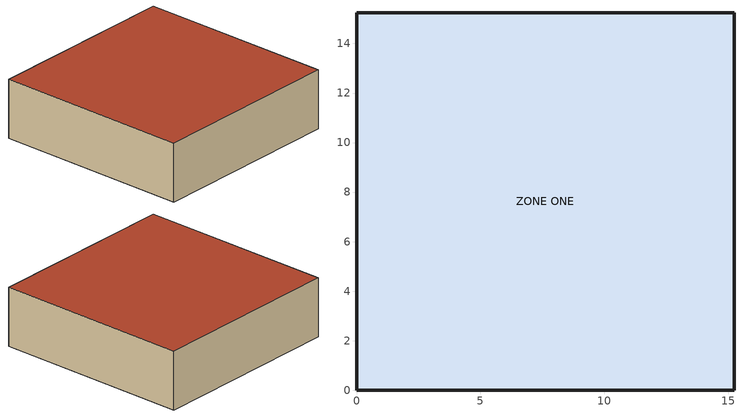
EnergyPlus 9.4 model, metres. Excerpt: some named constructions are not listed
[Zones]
ZONE ONE
 floor adiabatic (FLOOR): 15.24,0 0,0 0,15.24 15.24,15.24 z0
 wall outside (R13WALL): 0,0 15.24,0 15.24,15.24 0,15.24 0,0 z0:4.57
 roof outside (ROOF31): 0,15.24 0,0 15.24,0 15.24,15.24 z4.57
[Construction]
Construction 256: Composite 2-Core Filled Concrete Block Insulated #1, Composite Brick Foam 2x4 Steel Stud R11 #1, Composite 2x4 Steel Stud R11 #1, Composite Foam 2x6 Steel Stud R19 #2, Composite Foam 2x6 Steel Stud R19 #1, Composite Insulated Concrete Form Wall With Steel Ties #1, Composite 2x4 Wood Stud R11 #1
Construction 257: Composite 2-Core Filled Concrete Block Insulated #1, Composite Brick Foam 2x4 Steel Stud R11 #1, Composite 2x4 Steel Stud R11 #1, Composite Foam 2x6 Steel Stud R19 #2, Composite Insulated Concrete Form Wall With Steel Ties #1, Composite 2x4 Wood Stud R11 #1, Composite Foam 2x6 Steel Stud R19 #1
Construction 258: Composite 2-Core Filled Concrete Block Insulated #1, Composite Brick Foam 2x4 Steel Stud R11 #1, Composite 2x4 Steel Stud R11 #1, Composite Foam 2x6 Steel Stud R19 #2, Composite Insulated Concrete Form Wall With Steel Ties #1, Composite Foam 2x6 Steel Stud R19 #1, Composite 2x4 Wood Stud R11 #1
Construction 259: Composite 2-Core Filled Concrete Block Insulated #1, Composite Brick Foam 2x4 Steel Stud R11 #1, Composite 2x4 Steel Stud R11 #1, Composite Insulated Concrete Form Wall With Steel Ties #1, Composite 2x4 Wood Stud R11 #1, Composite Foam 2x6 Steel Stud R19 #1, Composite Foam 2x6 Steel Stud R19 #2
Construction 26: Composite 2-Core Filled Concrete Block Insulated #1, Composite 2x4 Steel Stud R11 #1, Composite Brick Foam 2x4 Steel Stud R11 #1, Composite 2x4 Wood Stud R11 #1, Composite Foam 2x6 Steel Stud R19 #1, Composite Insulated Concrete Form Wall With Steel Ties #1, Composite Foam 2x6 Steel Stud R19 #2
Construction 260: Composite 2-Core Filled Concrete Block Insulated #1, Composite Brick Foam 2x4 Steel Stud R11 #1, Composite 2x4 Steel Stud R11 #1, Composite Insulated Concrete Form Wall With Steel Ties #1, Composite 2x4 Wood Stud R11 #1, Composite Foam 2x6 Steel Stud R19 #2, Composite Foam 2x6 Steel Stud R19 #1
Construction 261: Composite 2-Core Filled Concrete Block Insulated #1, Composite Brick Foam 2x4 Steel Stud R11 #1, Composite 2x4 Steel Stud R11 #1, Composite Insulated Concrete Form Wall With Steel Ties #1, Composite Foam 2x6 Steel Stud R19 #1, Composite 2x4 Wood Stud R11 #1, Composite Foam 2x6 Steel Stud R19 #2
Construction 262: Composite 2-Core Filled Concrete Block Insulated #1, Composite Brick Foam 2x4 Steel Stud R11 #1, Composite 2x4 Steel Stud R11 #1, Composite Insulated Concrete Form Wall With Steel Ties #1, Composite Foam 2x6 Steel Stud R19 #1, Composite Foam 2x6 Steel Stud R19 #2, Composite 2x4 Wood Stud R11 #1
Construction 263: Composite 2-Core Filled Concrete Block Insulated #1, Composite Brick Foam 2x4 Steel Stud R11 #1, Composite 2x4 Steel Stud R11 #1, Composite Insulated Concrete Form Wall With Steel Ties #1, Composite Foam 2x6 Steel Stud R19 #2, Composite 2x4 Wood Stud R11 #1, Composite Foam 2x6 Steel Stud R19 #1
Construction 264: Composite 2-Core Filled Concrete Block Insulated #1, Composite Brick Foam 2x4 Steel Stud R11 #1, Composite 2x4 Steel Stud R11 #1, Composite Insulated Concrete Form Wall With Steel Ties #1, Composite Foam 2x6 Steel Stud R19 #2, Composite Foam 2x6 Steel Stud R19 #1, Composite 2x4 Wood Stud R11 #1
Construction 265: Composite 2-Core Filled Concrete Block Insulated #1, Composite Brick Foam 2x4 Steel Stud R11 #1, Composite 2x4 Wood Stud R11 #1, Composite 2x4 Steel Stud R11 #1, Composite Foam 2x6 Steel Stud R19 #1, Composite Foam 2x6 Steel Stud R19 #2, Composite Insulated Concrete Form Wall With Steel Ties #1
Construction 266: Composite 2-Core Filled Concrete Block Insulated #1, Composite Brick Foam 2x4 Steel Stud R11 #1, Composite 2x4 Wood Stud R11 #1, Composite 2x4 Steel Stud R11 #1, Composite Foam 2x6 Steel Stud R19 #1, Composite Insulated Concrete Form Wall With Steel Ties #1, Composite Foam 2x6 Steel Stud R19 #2
Construction 267: Composite 2-Core Filled Concrete Block Insulated #1, Composite Brick Foam 2x4 Steel Stud R11 #1, Composite 2x4 Wood Stud R11 #1, Composite 2x4 Steel Stud R11 #1, Composite Foam 2x6 Steel Stud R19 #2, Composite Foam 2x6 Steel Stud R19 #1, Composite Insulated Concrete Form Wall With Steel Ties #1
Construction 268: Composite 2-Core Filled Concrete Block Insulated #1, Composite Brick Foam 2x4 Steel Stud R11 #1, Composite 2x4 Wood Stud R11 #1, Composite 2x4 Steel Stud R11 #1, Composite Foam 2x6 Steel Stud R19 #2, Composite Insulated Concrete Form Wall With Steel Ties #1, Composite Foam 2x6 Steel Stud R19 #1
Construction 269: Composite 2-Core Filled Concrete Block Insulated #1, Composite Brick Foam 2x4 Steel Stud R11 #1, Composite 2x4 Wood Stud R11 #1, Composite 2x4 Steel Stud R11 #1, Composite Insulated Concrete Form Wall With Steel Ties #1, Composite Foam 2x6 Steel Stud R19 #1, Composite Foam 2x6 Steel Stud R19 #2
Construction 27: Composite 2-Core Filled Concrete Block Insulated #1, Composite 2x4 Steel Stud R11 #1, Composite Brick Foam 2x4 Steel Stud R11 #1, Composite 2x4 Wood Stud R11 #1, Composite Foam 2x6 Steel Stud R19 #2, Composite Foam 2x6 Steel Stud R19 #1, Composite Insulated Concrete Form Wall With Steel Ties #1
Construction 270: Composite 2-Core Filled Concrete Block Insulated #1, Composite Brick Foam 2x4 Steel Stud R11 #1, Composite 2x4 Wood Stud R11 #1, Composite 2x4 Steel Stud R11 #1, Composite Insulated Concrete Form Wall With Steel Ties #1, Composite Foam 2x6 Steel Stud R19 #2, Composite Foam 2x6 Steel Stud R19 #1
Construction 271: Composite 2-Core Filled Concrete Block Insulated #1, Composite Brick Foam 2x4 Steel Stud R11 #1, Composite 2x4 Wood Stud R11 #1, Composite Foam 2x6 Steel Stud R19 #1, Composite 2x4 Steel Stud R11 #1, Composite Foam 2x6 Steel Stud R19 #2, Composite Insulated Concrete Form Wall With Steel Ties #1
Construction 272: Composite 2-Core Filled Concrete Block Insulated #1, Composite Brick Foam 2x4 Steel Stud R11 #1, Composite 2x4 Wood Stud R11 #1, Composite Foam 2x6 Steel Stud R19 #1, Composite 2x4 Steel Stud R11 #1, Composite Insulated Concrete Form Wall With Steel Ties #1, Composite Foam 2x6 Steel Stud R19 #2
Construction 273: Composite 2-Core Filled Concrete Block Insulated #1, Composite Brick Foam 2x4 Steel Stud R11 #1, Composite 2x4 Wood Stud R11 #1, Composite Foam 2x6 Steel Stud R19 #1, Composite Foam 2x6 Steel Stud R19 #2, Composite 2x4 Steel Stud R11 #1, Composite Insulated Concrete Form Wall With Steel Ties #1
Construction 274: Composite 2-Core Filled Concrete Block Insulated #1, Composite Brick Foam 2x4 Steel Stud R11 #1, Composite 2x4 Wood Stud R11 #1, Composite Foam 2x6 Steel Stud R19 #1, Composite Foam 2x6 Steel Stud R19 #2, Composite Insulated Concrete Form Wall With Steel Ties #1, Composite 2x4 Steel Stud R11 #1
Construction 275: Composite 2-Core Filled Concrete Block Insulated #1, Composite Brick Foam 2x4 Steel Stud R11 #1, Composite 2x4 Wood Stud R11 #1, Composite Foam 2x6 Steel Stud R19 #1, Composite Insulated Concrete Form Wall With Steel Ties #1, Composite 2x4 Steel Stud R11 #1, Composite Foam 2x6 Steel Stud R19 #2
Construction 276: Composite 2-Core Filled Concrete Block Insulated #1, Composite Brick Foam 2x4 Steel Stud R11 #1, Composite 2x4 Wood Stud R11 #1, Composite Foam 2x6 Steel Stud R19 #1, Composite Insulated Concrete Form Wall With Steel Ties #1, Composite Foam 2x6 Steel Stud R19 #2, Composite 2x4 Steel Stud R11 #1
Construction 277: Composite 2-Core Filled Concrete Block Insulated #1, Composite Brick Foam 2x4 Steel Stud R11 #1, Composite 2x4 Wood Stud R11 #1, Composite Foam 2x6 Steel Stud R19 #2, Composite 2x4 Steel Stud R11 #1, Composite Foam 2x6 Steel Stud R19 #1, Composite Insulated Concrete Form Wall With Steel Ties #1
Construction 278: Composite 2-Core Filled Concrete Block Insulated #1, Composite Brick Foam 2x4 Steel Stud R11 #1, Composite 2x4 Wood Stud R11 #1, Composite Foam 2x6 Steel Stud R19 #2, Composite 2x4 Steel Stud R11 #1, Composite Insulated Concrete Form Wall With Steel Ties #1, Composite Foam 2x6 Steel Stud R19 #1
Construction 279: Composite 2-Core Filled Concrete Block Insulated #1, Composite Brick Foam 2x4 Steel Stud R11 #1, Composite 2x4 Wood Stud R11 #1, Composite Foam 2x6 Steel Stud R19 #2, Composite Foam 2x6 Steel Stud R19 #1, Composite 2x4 Steel Stud R11 #1, Composite Insulated Concrete Form Wall With Steel Ties #1
Construction 28: Composite 2-Core Filled Concrete Block Insulated #1, Composite 2x4 Steel Stud R11 #1, Composite Brick Foam 2x4 Steel Stud R11 #1, Composite 2x4 Wood Stud R11 #1, Composite Foam 2x6 Steel Stud R19 #2, Composite Insulated Concrete Form Wall With Steel Ties #1, Composite Foam 2x6 Steel Stud R19 #1
Construction 280: Composite 2-Core Filled Concrete Block Insulated #1, Composite Brick Foam 2x4 Steel Stud R11 #1, Composite 2x4 Wood Stud R11 #1, Composite Foam 2x6 Steel Stud R19 #2, Composite Foam 2x6 Steel Stud R19 #1, Composite Insulated Concrete Form Wall With Steel Ties #1, Composite 2x4 Steel Stud R11 #1
Construction 281: Composite 2-Core Filled Concrete Block Insulated #1, Composite Brick Foam 2x4 Steel Stud R11 #1, Composite 2x4 Wood Stud R11 #1, Composite Foam 2x6 Steel Stud R19 #2, Composite Insulated Concrete Form Wall With Steel Ties #1, Composite 2x4 Steel Stud R11 #1, Composite Foam 2x6 Steel Stud R19 #1
Construction 282: Composite 2-Core Filled Concrete Block Insulated #1, Composite Brick Foam 2x4 Steel Stud R11 #1, Composite 2x4 Wood Stud R11 #1, Composite Foam 2x6 Steel Stud R19 #2, Composite Insulated Concrete Form Wall With Steel Ties #1, Composite Foam 2x6 Steel Stud R19 #1, Composite 2x4 Steel Stud R11 #1
Construction 283: Composite 2-Core Filled Concrete Block Insulated #1, Composite Brick Foam 2x4 Steel Stud R11 #1, Composite 2x4 Wood Stud R11 #1, Composite Insulated Concrete Form Wall With Steel Ties #1, Composite 2x4 Steel Stud R11 #1, Composite Foam 2x6 Steel Stud R19 #1, Composite Foam 2x6 Steel Stud R19 #2
Construction 284: Composite 2-Core Filled Concrete Block Insulated #1, Composite Brick Foam 2x4 Steel Stud R11 #1, Composite 2x4 Wood Stud R11 #1, Composite Insulated Concrete Form Wall With Steel Ties #1, Composite 2x4 Steel Stud R11 #1, Composite Foam 2x6 Steel Stud R19 #2, Composite Foam 2x6 Steel Stud R19 #1
Construction 285: Composite 2-Core Filled Concrete Block Insulated #1, Composite Brick Foam 2x4 Steel Stud R11 #1, Composite 2x4 Wood Stud R11 #1, Composite Insulated Concrete Form Wall With Steel Ties #1, Composite Foam 2x6 Steel Stud R19 #1, Composite 2x4 Steel Stud R11 #1, Composite Foam 2x6 Steel Stud R19 #2
Construction 286: Composite 2-Core Filled Concrete Block Insulated #1, Composite Brick Foam 2x4 Steel Stud R11 #1, Composite 2x4 Wood Stud R11 #1, Composite Insulated Concrete Form Wall With Steel Ties #1, Composite Foam 2x6 Steel Stud R19 #1, Composite Foam 2x6 Steel Stud R19 #2, Composite 2x4 Steel Stud R11 #1
Construction 287: Composite 2-Core Filled Concrete Block Insulated #1, Composite Brick Foam 2x4 Steel Stud R11 #1, Composite 2x4 Wood Stud R11 #1, Composite Insulated Concrete Form Wall With Steel Ties #1, Composite Foam 2x6 Steel Stud R19 #2, Composite 2x4 Steel Stud R11 #1, Composite Foam 2x6 Steel Stud R19 #1
Construction 288: Composite 2-Core Filled Concrete Block Insulated #1, Composite Brick Foam 2x4 Steel Stud R11 #1, Composite 2x4 Wood Stud R11 #1, Composite Insulated Concrete Form Wall With Steel Ties #1, Composite Foam 2x6 Steel Stud R19 #2, Composite Foam 2x6 Steel Stud R19 #1, Composite 2x4 Steel Stud R11 #1
Construction 289: Composite 2-Core Filled Concrete Block Insulated #1, Composite Brick Foam 2x4 Steel Stud R11 #1, Composite Foam 2x6 Steel Stud R19 #1, Composite 2x4 Steel Stud R11 #1, Composite 2x4 Wood Stud R11 #1, Composite Foam 2x6 Steel Stud R19 #2, Composite Insulated Concrete Form Wall With Steel Ties #1
Construction 29: Composite 2-Core Filled Concrete Block Insulated #1, Composite 2x4 Steel Stud R11 #1, Composite Brick Foam 2x4 Steel Stud R11 #1, Composite 2x4 Wood Stud R11 #1, Composite Insulated Concrete Form Wall With Steel Ties #1, Composite Foam 2x6 Steel Stud R19 #1, Composite Foam 2x6 Steel Stud R19 #2
Construction 290: Composite 2-Core Filled Concrete Block Insulated #1, Composite Brick Foam 2x4 Steel Stud R11 #1, Composite Foam 2x6 Steel Stud R19 #1, Composite 2x4 Steel Stud R11 #1, Composite 2x4 Wood Stud R11 #1, Composite Insulated Concrete Form Wall With Steel Ties #1, Composite Foam 2x6 Steel Stud R19 #2
Construction 291: Composite 2-Core Filled Concrete Block Insulated #1, Composite Brick Foam 2x4 Steel Stud R11 #1, Composite Foam 2x6 Steel Stud R19 #1, Composite 2x4 Steel Stud R11 #1, Composite Foam 2x6 Steel Stud R19 #2, Composite 2x4 Wood Stud R11 #1, Composite Insulated Concrete Form Wall With Steel Ties #1
Construction 292: Composite 2-Core Filled Concrete Block Insulated #1, Composite Brick Foam 2x4 Steel Stud R11 #1, Composite Foam 2x6 Steel Stud R19 #1, Composite 2x4 Steel Stud R11 #1, Composite Foam 2x6 Steel Stud R19 #2, Composite Insulated Concrete Form Wall With Steel Ties #1, Composite 2x4 Wood Stud R11 #1
Construction 293: Composite 2-Core Filled Concrete Block Insulated #1, Composite Brick Foam 2x4 Steel Stud R11 #1, Composite Foam 2x6 Steel Stud R19 #1, Composite 2x4 Steel Stud R11 #1, Composite Insulated Concrete Form Wall With Steel Ties #1, Composite 2x4 Wood Stud R11 #1, Composite Foam 2x6 Steel Stud R19 #2
Construction 294: Composite 2-Core Filled Concrete Block Insulated #1, Composite Brick Foam 2x4 Steel Stud R11 #1, Composite Foam 2x6 Steel Stud R19 #1, Composite 2x4 Steel Stud R11 #1, Composite Insulated Concrete Form Wall With Steel Ties #1, Composite Foam 2x6 Steel Stud R19 #2, Composite 2x4 Wood Stud R11 #1
Construction 295: Composite 2-Core Filled Concrete Block Insulated #1, Composite Brick Foam 2x4 Steel Stud R11 #1, Composite Foam 2x6 Steel Stud R19 #1, Composite 2x4 Wood Stud R11 #1, Composite 2x4 Steel Stud R11 #1, Composite Foam 2x6 Steel Stud R19 #2, Composite Insulated Concrete Form Wall With Steel Ties #1
Construction 296: Composite 2-Core Filled Concrete Block Insulated #1, Composite Brick Foam 2x4 Steel Stud R11 #1, Composite Foam 2x6 Steel Stud R19 #1, Composite 2x4 Wood Stud R11 #1, Composite 2x4 Steel Stud R11 #1, Composite Insulated Concrete Form Wall With Steel Ties #1, Composite Foam 2x6 Steel Stud R19 #2
Construction 297: Composite 2-Core Filled Concrete Block Insulated #1, Composite Brick Foam 2x4 Steel Stud R11 #1, Composite Foam 2x6 Steel Stud R19 #1, Composite 2x4 Wood Stud R11 #1, Composite Foam 2x6 Steel Stud R19 #2, Composite 2x4 Steel Stud R11 #1, Composite Insulated Concrete Form Wall With Steel Ties #1
Construction 298: Composite 2-Core Filled Concrete Block Insulated #1, Composite Brick Foam 2x4 Steel Stud R11 #1, Composite Foam 2x6 Steel Stud R19 #1, Composite 2x4 Wood Stud R11 #1, Composite Foam 2x6 Steel Stud R19 #2, Composite Insulated Concrete Form Wall With Steel Ties #1, Composite 2x4 Steel Stud R11 #1
Construction 299: Composite 2-Core Filled Concrete Block Insulated #1, Composite Brick Foam 2x4 Steel Stud R11 #1, Composite Foam 2x6 Steel Stud R19 #1, Composite 2x4 Wood Stud R11 #1, Composite Insulated Concrete Form Wall With Steel Ties #1, Composite 2x4 Steel Stud R11 #1, Composite Foam 2x6 Steel Stud R19 #2
Construction 3: Composite 2-Core Filled Concrete Block Insulated #1, Composite 2x4 Steel Stud R11 #1, Composite 2x4 Wood Stud R11 #1, Composite Brick Foam 2x4 Steel Stud R11 #1, Composite Foam 2x6 Steel Stud R19 #2, Composite Foam 2x6 Steel Stud R19 #1, Composite Insulated Concrete Form Wall With Steel Ties #1
Construction 30: Composite 2-Core Filled Concrete Block Insulated #1, Composite 2x4 Steel Stud R11 #1, Composite Brick Foam 2x4 Steel Stud R11 #1, Composite 2x4 Wood Stud R11 #1, Composite Insulated Concrete Form Wall With Steel Ties #1, Composite Foam 2x6 Steel Stud R19 #2, Composite Foam 2x6 Steel Stud R19 #1
Construction 300: Composite 2-Core Filled Concrete Block Insulated #1, Composite Brick Foam 2x4 Steel Stud R11 #1, Composite Foam 2x6 Steel Stud R19 #1, Composite 2x4 Wood Stud R11 #1, Composite Insulated Concrete Form Wall With Steel Ties #1, Composite Foam 2x6 Steel Stud R19 #2, Composite 2x4 Steel Stud R11 #1
Construction 301: Composite 2-Core Filled Concrete Block Insulated #1, Composite Brick Foam 2x4 Steel Stud R11 #1, Composite Foam 2x6 Steel Stud R19 #1, Composite Foam 2x6 Steel Stud R19 #2, Composite 2x4 Steel Stud R11 #1, Composite 2x4 Wood Stud R11 #1, Composite Insulated Concrete Form Wall With Steel Ties #1
Construction 302: Composite 2-Core Filled Concrete Block Insulated #1, Composite Brick Foam 2x4 Steel Stud R11 #1, Composite Foam 2x6 Steel Stud R19 #1, Composite Foam 2x6 Steel Stud R19 #2, Composite 2x4 Steel Stud R11 #1, Composite Insulated Concrete Form Wall With Steel Ties #1, Composite 2x4 Wood Stud R11 #1
Construction 303: Composite 2-Core Filled Concrete Block Insulated #1, Composite Brick Foam 2x4 Steel Stud R11 #1, Composite Foam 2x6 Steel Stud R19 #1, Composite Foam 2x6 Steel Stud R19 #2, Composite 2x4 Wood Stud R11 #1, Composite 2x4 Steel Stud R11 #1, Composite Insulated Concrete Form Wall With Steel Ties #1
Construction 304: Composite 2-Core Filled Concrete Block Insulated #1, Composite Brick Foam 2x4 Steel Stud R11 #1, Composite Foam 2x6 Steel Stud R19 #1, Composite Foam 2x6 Steel Stud R19 #2, Composite 2x4 Wood Stud R11 #1, Composite Insulated Concrete Form Wall With Steel Ties #1, Composite 2x4 Steel Stud R11 #1
Construction 305: Composite 2-Core Filled Concrete Block Insulated #1, Composite Brick Foam 2x4 Steel Stud R11 #1, Composite Foam 2x6 Steel Stud R19 #1, Composite Foam 2x6 Steel Stud R19 #2, Composite Insulated Concrete Form Wall With Steel Ties #1, Composite 2x4 Steel Stud R11 #1, Composite 2x4 Wood Stud R11 #1
Construction 306: Composite 2-Core Filled Concrete Block Insulated #1, Composite Brick Foam 2x4 Steel Stud R11 #1, Composite Foam 2x6 Steel Stud R19 #1, Composite Foam 2x6 Steel Stud R19 #2, Composite Insulated Concrete Form Wall With Steel Ties #1, Composite 2x4 Wood Stud R11 #1, Composite 2x4 Steel Stud R11 #1
Construction 307: Composite 2-Core Filled Concrete Block Insulated #1, Composite Brick Foam 2x4 Steel Stud R11 #1, Composite Foam 2x6 Steel Stud R19 #1, Composite Insulated Concrete Form Wall With Steel Ties #1, Composite 2x4 Steel Stud R11 #1, Composite 2x4 Wood Stud R11 #1, Composite Foam 2x6 Steel Stud R19 #2
Construction 308: Composite 2-Core Filled Concrete Block Insulated #1, Composite Brick Foam 2x4 Steel Stud R11 #1, Composite Foam 2x6 Steel Stud R19 #1, Composite Insulated Concrete Form Wall With Steel Ties #1, Composite 2x4 Steel Stud R11 #1, Composite Foam 2x6 Steel Stud R19 #2, Composite 2x4 Wood Stud R11 #1
Construction 309: Composite 2-Core Filled Concrete Block Insulated #1, Composite Brick Foam 2x4 Steel Stud R11 #1, Composite Foam 2x6 Steel Stud R19 #1, Composite Insulated Concrete Form Wall With Steel Ties #1, Composite 2x4 Wood Stud R11 #1, Composite 2x4 Steel Stud R11 #1, Composite Foam 2x6 Steel Stud R19 #2
Construction 31: Composite 2-Core Filled Concrete Block Insulated #1, Composite 2x4 Steel Stud R11 #1, Composite Brick Foam 2x4 Steel Stud R11 #1, Composite Foam 2x6 Steel Stud R19 #1, Composite 2x4 Wood Stud R11 #1, Composite Foam 2x6 Steel Stud R19 #2, Composite Insulated Concrete Form Wall With Steel Ties #1
Construction 310: Composite 2-Core Filled Concrete Block Insulated #1, Composite Brick Foam 2x4 Steel Stud R11 #1, Composite Foam 2x6 Steel Stud R19 #1, Composite Insulated Concrete Form Wall With Steel Ties #1, Composite 2x4 Wood Stud R11 #1, Composite Foam 2x6 Steel Stud R19 #2, Composite 2x4 Steel Stud R11 #1
Construction 311: Composite 2-Core Filled Concrete Block Insulated #1, Composite Brick Foam 2x4 Steel Stud R11 #1, Composite Foam 2x6 Steel Stud R19 #1, Composite Insulated Concrete Form Wall With Steel Ties #1, Composite Foam 2x6 Steel Stud R19 #2, Composite 2x4 Steel Stud R11 #1, Composite 2x4 Wood Stud R11 #1
Construction 312: Composite 2-Core Filled Concrete Block Insulated #1, Composite Brick Foam 2x4 Steel Stud R11 #1, Composite Foam 2x6 Steel Stud R19 #1, Composite Insulated Concrete Form Wall With Steel Ties #1, Composite Foam 2x6 Steel Stud R19 #2, Composite 2x4 Wood Stud R11 #1, Composite 2x4 Steel Stud R11 #1
Construction 313: Composite 2-Core Filled Concrete Block Insulated #1, Composite Brick Foam 2x4 Steel Stud R11 #1, Composite Foam 2x6 Steel Stud R19 #2, Composite 2x4 Steel Stud R11 #1, Composite 2x4 Wood Stud R11 #1, Composite Foam 2x6 Steel Stud R19 #1, Composite Insulated Concrete Form Wall With Steel Ties #1
Construction 314: Composite 2-Core Filled Concrete Block Insulated #1, Composite Brick Foam 2x4 Steel Stud R11 #1, Composite Foam 2x6 Steel Stud R19 #2, Composite 2x4 Steel Stud R11 #1, Composite 2x4 Wood Stud R11 #1, Composite Insulated Concrete Form Wall With Steel Ties #1, Composite Foam 2x6 Steel Stud R19 #1
Construction 315: Composite 2-Core Filled Concrete Block Insulated #1, Composite Brick Foam 2x4 Steel Stud R11 #1, Composite Foam 2x6 Steel Stud R19 #2, Composite 2x4 Steel Stud R11 #1, Composite Foam 2x6 Steel Stud R19 #1, Composite 2x4 Wood Stud R11 #1, Composite Insulated Concrete Form Wall With Steel Ties #1
Construction 316: Composite 2-Core Filled Concrete Block Insulated #1, Composite Brick Foam 2x4 Steel Stud R11 #1, Composite Foam 2x6 Steel Stud R19 #2, Composite 2x4 Steel Stud R11 #1, Composite Foam 2x6 Steel Stud R19 #1, Composite Insulated Concrete Form Wall With Steel Ties #1, Composite 2x4 Wood Stud R11 #1
Construction 317: Composite 2-Core Filled Concrete Block Insulated #1, Composite Brick Foam 2x4 Steel Stud R11 #1, Composite Foam 2x6 Steel Stud R19 #2, Composite 2x4 Steel Stud R11 #1, Composite Insulated Concrete Form Wall With Steel Ties #1, Composite 2x4 Wood Stud R11 #1, Composite Foam 2x6 Steel Stud R19 #1
Construction 318: Composite 2-Core Filled Concrete Block Insulated #1, Composite Brick Foam 2x4 Steel Stud R11 #1, Composite Foam 2x6 Steel Stud R19 #2, Composite 2x4 Steel Stud R11 #1, Composite Insulated Concrete Form Wall With Steel Ties #1, Composite Foam 2x6 Steel Stud R19 #1, Composite 2x4 Wood Stud R11 #1
Construction 319: Composite 2-Core Filled Concrete Block Insulated #1, Composite Brick Foam 2x4 Steel Stud R11 #1, Composite Foam 2x6 Steel Stud R19 #2, Composite 2x4 Wood Stud R11 #1, Composite 2x4 Steel Stud R11 #1, Composite Foam 2x6 Steel Stud R19 #1, Composite Insulated Concrete Form Wall With Steel Ties #1
Construction 32: Composite 2-Core Filled Concrete Block Insulated #1, Composite 2x4 Steel Stud R11 #1, Composite Brick Foam 2x4 Steel Stud R11 #1, Composite Foam 2x6 Steel Stud R19 #1, Composite 2x4 Wood Stud R11 #1, Composite Insulated Concrete Form Wall With Steel Ties #1, Composite Foam 2x6 Steel Stud R19 #2
Construction 320: Composite 2-Core Filled Concrete Block Insulated #1, Composite Brick Foam 2x4 Steel Stud R11 #1, Composite Foam 2x6 Steel Stud R19 #2, Composite 2x4 Wood Stud R11 #1, Composite 2x4 Steel Stud R11 #1, Composite Insulated Concrete Form Wall With Steel Ties #1, Composite Foam 2x6 Steel Stud R19 #1
Construction 321: Composite 2-Core Filled Concrete Block Insulated #1, Composite Brick Foam 2x4 Steel Stud R11 #1, Composite Foam 2x6 Steel Stud R19 #2, Composite 2x4 Wood Stud R11 #1, Composite Foam 2x6 Steel Stud R19 #1, Composite 2x4 Steel Stud R11 #1, Composite Insulated Concrete Form Wall With Steel Ties #1
Construction 322: Composite 2-Core Filled Concrete Block Insulated #1, Composite Brick Foam 2x4 Steel Stud R11 #1, Composite Foam 2x6 Steel Stud R19 #2, Composite 2x4 Wood Stud R11 #1, Composite Foam 2x6 Steel Stud R19 #1, Composite Insulated Concrete Form Wall With Steel Ties #1, Composite 2x4 Steel Stud R11 #1
Construction 323: Composite 2-Core Filled Concrete Block Insulated #1, Composite Brick Foam 2x4 Steel Stud R11 #1, Composite Foam 2x6 Steel Stud R19 #2, Composite 2x4 Wood Stud R11 #1, Composite Insulated Concrete Form Wall With Steel Ties #1, Composite 2x4 Steel Stud R11 #1, Composite Foam 2x6 Steel Stud R19 #1
Construction 324: Composite 2-Core Filled Concrete Block Insulated #1, Composite Brick Foam 2x4 Steel Stud R11 #1, Composite Foam 2x6 Steel Stud R19 #2, Composite 2x4 Wood Stud R11 #1, Composite Insulated Concrete Form Wall With Steel Ties #1, Composite Foam 2x6 Steel Stud R19 #1, Composite 2x4 Steel Stud R11 #1
Construction 325: Composite 2-Core Filled Concrete Block Insulated #1, Composite Brick Foam 2x4 Steel Stud R11 #1, Composite Foam 2x6 Steel Stud R19 #2, Composite Foam 2x6 Steel Stud R19 #1, Composite 2x4 Steel Stud R11 #1, Composite 2x4 Wood Stud R11 #1, Composite Insulated Concrete Form Wall With Steel Ties #1
Construction 326: Composite 2-Core Filled Concrete Block Insulated #1, Composite Brick Foam 2x4 Steel Stud R11 #1, Composite Foam 2x6 Steel Stud R19 #2, Composite Foam 2x6 Steel Stud R19 #1, Composite 2x4 Steel Stud R11 #1, Composite Insulated Concrete Form Wall With Steel Ties #1, Composite 2x4 Wood Stud R11 #1
Construction 327: Composite 2-Core Filled Concrete Block Insulated #1, Composite Brick Foam 2x4 Steel Stud R11 #1, Composite Foam 2x6 Steel Stud R19 #2, Composite Foam 2x6 Steel Stud R19 #1, Composite 2x4 Wood Stud R11 #1, Composite 2x4 Steel Stud R11 #1, Composite Insulated Concrete Form Wall With Steel Ties #1
Construction 328: Composite 2-Core Filled Concrete Block Insulated #1, Composite Brick Foam 2x4 Steel Stud R11 #1, Composite Foam 2x6 Steel Stud R19 #2, Composite Foam 2x6 Steel Stud R19 #1, Composite 2x4 Wood Stud R11 #1, Composite Insulated Concrete Form Wall With Steel Ties #1, Composite 2x4 Steel Stud R11 #1
Construction 329: Composite 2-Core Filled Concrete Block Insulated #1, Composite Brick Foam 2x4 Steel Stud R11 #1, Composite Foam 2x6 Steel Stud R19 #2, Composite Foam 2x6 Steel Stud R19 #1, Composite Insulated Concrete Form Wall With Steel Ties #1, Composite 2x4 Steel Stud R11 #1, Composite 2x4 Wood Stud R11 #1
Construction 33: Composite 2-Core Filled Concrete Block Insulated #1, Composite 2x4 Steel Stud R11 #1, Composite Brick Foam 2x4 Steel Stud R11 #1, Composite Foam 2x6 Steel Stud R19 #1, Composite Foam 2x6 Steel Stud R19 #2, Composite 2x4 Wood Stud R11 #1, Composite Insulated Concrete Form Wall With Steel Ties #1
Construction 330: Composite 2-Core Filled Concrete Block Insulated #1, Composite Brick Foam 2x4 Steel Stud R11 #1, Composite Foam 2x6 Steel Stud R19 #2, Composite Foam 2x6 Steel Stud R19 #1, Composite Insulated Concrete Form Wall With Steel Ties #1, Composite 2x4 Wood Stud R11 #1, Composite 2x4 Steel Stud R11 #1
Construction 331: Composite 2-Core Filled Concrete Block Insulated #1, Composite Brick Foam 2x4 Steel Stud R11 #1, Composite Foam 2x6 Steel Stud R19 #2, Composite Insulated Concrete Form Wall With Steel Ties #1, Composite 2x4 Steel Stud R11 #1, Composite 2x4 Wood Stud R11 #1, Composite Foam 2x6 Steel Stud R19 #1
Construction 332: Composite 2-Core Filled Concrete Block Insulated #1, Composite Brick Foam 2x4 Steel Stud R11 #1, Composite Foam 2x6 Steel Stud R19 #2, Composite Insulated Concrete Form Wall With Steel Ties #1, Composite 2x4 Steel Stud R11 #1, Composite Foam 2x6 Steel Stud R19 #1, Composite 2x4 Wood Stud R11 #1
Construction 333: Composite 2-Core Filled Concrete Block Insulated #1, Composite Brick Foam 2x4 Steel Stud R11 #1, Composite Foam 2x6 Steel Stud R19 #2, Composite Insulated Concrete Form Wall With Steel Ties #1, Composite 2x4 Wood Stud R11 #1, Composite 2x4 Steel Stud R11 #1, Composite Foam 2x6 Steel Stud R19 #1
Construction 334: Composite 2-Core Filled Concrete Block Insulated #1, Composite Brick Foam 2x4 Steel Stud R11 #1, Composite Foam 2x6 Steel Stud R19 #2, Composite Insulated Concrete Form Wall With Steel Ties #1, Composite 2x4 Wood Stud R11 #1, Composite Foam 2x6 Steel Stud R19 #1, Composite 2x4 Steel Stud R11 #1
Construction 335: Composite 2-Core Filled Concrete Block Insulated #1, Composite Brick Foam 2x4 Steel Stud R11 #1, Composite Foam 2x6 Steel Stud R19 #2, Composite Insulated Concrete Form Wall With Steel Ties #1, Composite Foam 2x6 Steel Stud R19 #1, Composite 2x4 Steel Stud R11 #1, Composite 2x4 Wood Stud R11 #1
Construction 336: Composite 2-Core Filled Concrete Block Insulated #1, Composite Brick Foam 2x4 Steel Stud R11 #1, Composite Foam 2x6 Steel Stud R19 #2, Composite Insulated Concrete Form Wall With Steel Ties #1, Composite Foam 2x6 Steel Stud R19 #1, Composite 2x4 Wood Stud R11 #1, Composite 2x4 Steel Stud R11 #1
Construction 337: Composite 2-Core Filled Concrete Block Insulated #1, Composite Brick Foam 2x4 Steel Stud R11 #1, Composite Insulated Concrete Form Wall With Steel Ties #1, Composite 2x4 Steel Stud R11 #1, Composite 2x4 Wood Stud R11 #1, Composite Foam 2x6 Steel Stud R19 #1, Composite Foam 2x6 Steel Stud R19 #2
Construction 338: Composite 2-Core Filled Concrete Block Insulated #1, Composite Brick Foam 2x4 Steel Stud R11 #1, Composite Insulated Concrete Form Wall With Steel Ties #1, Composite 2x4 Steel Stud R11 #1, Composite 2x4 Wood Stud R11 #1, Composite Foam 2x6 Steel Stud R19 #2, Composite Foam 2x6 Steel Stud R19 #1
Construction 339: Composite 2-Core Filled Concrete Block Insulated #1, Composite Brick Foam 2x4 Steel Stud R11 #1, Composite Insulated Concrete Form Wall With Steel Ties #1, Composite 2x4 Steel Stud R11 #1, Composite Foam 2x6 Steel Stud R19 #1, Composite 2x4 Wood Stud R11 #1, Composite Foam 2x6 Steel Stud R19 #2
Construction 34: Composite 2-Core Filled Concrete Block Insulated #1, Composite 2x4 Steel Stud R11 #1, Composite Brick Foam 2x4 Steel Stud R11 #1, Composite Foam 2x6 Steel Stud R19 #1, Composite Foam 2x6 Steel Stud R19 #2, Composite Insulated Concrete Form Wall With Steel Ties #1, Composite 2x4 Wood Stud R11 #1
Construction 340: Composite 2-Core Filled Concrete Block Insulated #1, Composite Brick Foam 2x4 Steel Stud R11 #1, Composite Insulated Concrete Form Wall With Steel Ties #1, Composite 2x4 Steel Stud R11 #1, Composite Foam 2x6 Steel Stud R19 #1, Composite Foam 2x6 Steel Stud R19 #2, Composite 2x4 Wood Stud R11 #1
Construction 341: Composite 2-Core Filled Concrete Block Insulated #1, Composite Brick Foam 2x4 Steel Stud R11 #1, Composite Insulated Concrete Form Wall With Steel Ties #1, Composite 2x4 Steel Stud R11 #1, Composite Foam 2x6 Steel Stud R19 #2, Composite 2x4 Wood Stud R11 #1, Composite Foam 2x6 Steel Stud R19 #1
Construction 342: Composite 2-Core Filled Concrete Block Insulated #1, Composite Brick Foam 2x4 Steel Stud R11 #1, Composite Insulated Concrete Form Wall With Steel Ties #1, Composite 2x4 Steel Stud R11 #1, Composite Foam 2x6 Steel Stud R19 #2, Composite Foam 2x6 Steel Stud R19 #1, Composite 2x4 Wood Stud R11 #1
Construction 343: Composite 2-Core Filled Concrete Block Insulated #1, Composite Brick Foam 2x4 Steel Stud R11 #1, Composite Insulated Concrete Form Wall With Steel Ties #1, Composite 2x4 Wood Stud R11 #1, Composite 2x4 Steel Stud R11 #1, Composite Foam 2x6 Steel Stud R19 #1, Composite Foam 2x6 Steel Stud R19 #2
Construction 344: Composite 2-Core Filled Concrete Block Insulated #1, Composite Brick Foam 2x4 Steel Stud R11 #1, Composite Insulated Concrete Form Wall With Steel Ties #1, Composite 2x4 Wood Stud R11 #1, Composite 2x4 Steel Stud R11 #1, Composite Foam 2x6 Steel Stud R19 #2, Composite Foam 2x6 Steel Stud R19 #1
Construction 345: Composite 2-Core Filled Concrete Block Insulated #1, Composite Brick Foam 2x4 Steel Stud R11 #1, Composite Insulated Concrete Form Wall With Steel Ties #1, Composite 2x4 Wood Stud R11 #1, Composite Foam 2x6 Steel Stud R19 #1, Composite 2x4 Steel Stud R11 #1, Composite Foam 2x6 Steel Stud R19 #2
Construction 346: Composite 2-Core Filled Concrete Block Insulated #1, Composite Brick Foam 2x4 Steel Stud R11 #1, Composite Insulated Concrete Form Wall With Steel Ties #1, Composite 2x4 Wood Stud R11 #1, Composite Foam 2x6 Steel Stud R19 #1, Composite Foam 2x6 Steel Stud R19 #2, Composite 2x4 Steel Stud R11 #1
Construction 347: Composite 2-Core Filled Concrete Block Insulated #1, Composite Brick Foam 2x4 Steel Stud R11 #1, Composite Insulated Concrete Form Wall With Steel Ties #1, Composite 2x4 Wood Stud R11 #1, Composite Foam 2x6 Steel Stud R19 #2, Composite 2x4 Steel Stud R11 #1, Composite Foam 2x6 Steel Stud R19 #1
Construction 348: Composite 2-Core Filled Concrete Block Insulated #1, Composite Brick Foam 2x4 Steel Stud R11 #1, Composite Insulated Concrete Form Wall With Steel Ties #1, Composite 2x4 Wood Stud R11 #1, Composite Foam 2x6 Steel Stud R19 #2, Composite Foam 2x6 Steel Stud R19 #1, Composite 2x4 Steel Stud R11 #1
Construction 349: Composite 2-Core Filled Concrete Block Insulated #1, Composite Brick Foam 2x4 Steel Stud R11 #1, Composite Insulated Concrete Form Wall With Steel Ties #1, Composite Foam 2x6 Steel Stud R19 #1, Composite 2x4 Steel Stud R11 #1, Composite 2x4 Wood Stud R11 #1, Composite Foam 2x6 Steel Stud R19 #2
Construction 35: Composite 2-Core Filled Concrete Block Insulated #1, Composite 2x4 Steel Stud R11 #1, Composite Brick Foam 2x4 Steel Stud R11 #1, Composite Foam 2x6 Steel Stud R19 #1, Composite Insulated Concrete Form Wall With Steel Ties #1, Composite 2x4 Wood Stud R11 #1, Composite Foam 2x6 Steel Stud R19 #2
Construction 350: Composite 2-Core Filled Concrete Block Insulated #1, Composite Brick Foam 2x4 Steel Stud R11 #1, Composite Insulated Concrete Form Wall With Steel Ties #1, Composite Foam 2x6 Steel Stud R19 #1, Composite 2x4 Steel Stud R11 #1, Composite Foam 2x6 Steel Stud R19 #2, Composite 2x4 Wood Stud R11 #1
Construction 351: Composite 2-Core Filled Concrete Block Insulated #1, Composite Brick Foam 2x4 Steel Stud R11 #1, Composite Insulated Concrete Form Wall With Steel Ties #1, Composite Foam 2x6 Steel Stud R19 #1, Composite 2x4 Wood Stud R11 #1, Composite 2x4 Steel Stud R11 #1, Composite Foam 2x6 Steel Stud R19 #2
Construction 352: Composite 2-Core Filled Concrete Block Insulated #1, Composite Brick Foam 2x4 Steel Stud R11 #1, Composite Insulated Concrete Form Wall With Steel Ties #1, Composite Foam 2x6 Steel Stud R19 #1, Composite 2x4 Wood Stud R11 #1, Composite Foam 2x6 Steel Stud R19 #2, Composite 2x4 Steel Stud R11 #1
Construction 353: Composite 2-Core Filled Concrete Block Insulated #1, Composite Brick Foam 2x4 Steel Stud R11 #1, Composite Insulated Concrete Form Wall With Steel Ties #1, Composite Foam 2x6 Steel Stud R19 #1, Composite Foam 2x6 Steel Stud R19 #2, Composite 2x4 Steel Stud R11 #1, Composite 2x4 Wood Stud R11 #1
Construction 354: Composite 2-Core Filled Concrete Block Insulated #1, Composite Brick Foam 2x4 Steel Stud R11 #1, Composite Insulated Concrete Form Wall With Steel Ties #1, Composite Foam 2x6 Steel Stud R19 #1, Composite Foam 2x6 Steel Stud R19 #2, Composite 2x4 Wood Stud R11 #1, Composite 2x4 Steel Stud R11 #1
Construction 355: Composite 2-Core Filled Concrete Block Insulated #1, Composite Brick Foam 2x4 Steel Stud R11 #1, Composite Insulated Concrete Form Wall With Steel Ties #1, Composite Foam 2x6 Steel Stud R19 #2, Composite 2x4 Steel Stud R11 #1, Composite 2x4 Wood Stud R11 #1, Composite Foam 2x6 Steel Stud R19 #1
Construction 356: Composite 2-Core Filled Concrete Block Insulated #1, Composite Brick Foam 2x4 Steel Stud R11 #1, Composite Insulated Concrete Form Wall With Steel Ties #1, Composite Foam 2x6 Steel Stud R19 #2, Composite 2x4 Steel Stud R11 #1, Composite Foam 2x6 Steel Stud R19 #1, Composite 2x4 Wood Stud R11 #1
Construction 357: Composite 2-Core Filled Concrete Block Insulated #1, Composite Brick Foam 2x4 Steel Stud R11 #1, Composite Insulated Concrete Form Wall With Steel Ties #1, Composite Foam 2x6 Steel Stud R19 #2, Composite 2x4 Wood Stud R11 #1, Composite 2x4 Steel Stud R11 #1, Composite Foam 2x6 Steel Stud R19 #1
Construction 358: Composite 2-Core Filled Concrete Block Insulated #1, Composite Brick Foam 2x4 Steel Stud R11 #1, Composite Insulated Concrete Form Wall With Steel Ties #1, Composite Foam 2x6 Steel Stud R19 #2, Composite 2x4 Wood Stud R11 #1, Composite Foam 2x6 Steel Stud R19 #1, Composite 2x4 Steel Stud R11 #1
Construction 359: Composite 2-Core Filled Concrete Block Insulated #1, Composite Brick Foam 2x4 Steel Stud R11 #1, Composite Insulated Concrete Form Wall With Steel Ties #1, Composite Foam 2x6 Steel Stud R19 #2, Composite Foam 2x6 Steel Stud R19 #1, Composite 2x4 Steel Stud R11 #1, Composite 2x4 Wood Stud R11 #1
Construction 36: Composite 2-Core Filled Concrete Block Insulated #1, Composite 2x4 Steel Stud R11 #1, Composite Brick Foam 2x4 Steel Stud R11 #1, Composite Foam 2x6 Steel Stud R19 #1, Composite Insulated Concrete Form Wall With Steel Ties #1, Composite Foam 2x6 Steel Stud R19 #2, Composite 2x4 Wood Stud R11 #1
Construction 360: Composite 2-Core Filled Concrete Block Insulated #1, Composite Brick Foam 2x4 Steel Stud R11 #1, Composite Insulated Concrete Form Wall With Steel Ties #1, Composite Foam 2x6 Steel Stud R19 #2, Composite Foam 2x6 Steel Stud R19 #1, Composite 2x4 Wood Stud R11 #1, Composite 2x4 Steel Stud R11 #1
Construction 361: Composite 2-Core Filled Concrete Block Insulated #1, Composite Foam 2x6 Steel Stud R19 #1, Composite 2x4 Steel Stud R11 #1, Composite 2x4 Wood Stud R11 #1, Composite Brick Foam 2x4 Steel Stud R11 #1, Composite Foam 2x6 Steel Stud R19 #2, Composite Insulated Concrete Form Wall With Steel Ties #1
Construction 362: Composite 2-Core Filled Concrete Block Insulated #1, Composite Foam 2x6 Steel Stud R19 #1, Composite 2x4 Steel Stud R11 #1, Composite 2x4 Wood Stud R11 #1, Composite Brick Foam 2x4 Steel Stud R11 #1, Composite Insulated Concrete Form Wall With Steel Ties #1, Composite Foam 2x6 Steel Stud R19 #2
Construction 363: Composite 2-Core Filled Concrete Block Insulated #1, Composite Foam 2x6 Steel Stud R19 #1, Composite 2x4 Steel Stud R11 #1, Composite 2x4 Wood Stud R11 #1, Composite Foam 2x6 Steel Stud R19 #2, Composite Brick Foam 2x4 Steel Stud R11 #1, Composite Insulated Concrete Form Wall With Steel Ties #1
Construction 364: Composite 2-Core Filled Concrete Block Insulated #1, Composite Foam 2x6 Steel Stud R19 #1, Composite 2x4 Steel Stud R11 #1, Composite 2x4 Wood Stud R11 #1, Composite Foam 2x6 Steel Stud R19 #2, Composite Insulated Concrete Form Wall With Steel Ties #1, Composite Brick Foam 2x4 Steel Stud R11 #1
Construction 365: Composite 2-Core Filled Concrete Block Insulated #1, Composite Foam 2x6 Steel Stud R19 #1, Composite 2x4 Steel Stud R11 #1, Composite 2x4 Wood Stud R11 #1, Composite Insulated Concrete Form Wall With Steel Ties #1, Composite Brick Foam 2x4 Steel Stud R11 #1, Composite Foam 2x6 Steel Stud R19 #2
Construction 366: Composite 2-Core Filled Concrete Block Insulated #1, Composite Foam 2x6 Steel Stud R19 #1, Composite 2x4 Steel Stud R11 #1, Composite 2x4 Wood Stud R11 #1, Composite Insulated Concrete Form Wall With Steel Ties #1, Composite Foam 2x6 Steel Stud R19 #2, Composite Brick Foam 2x4 Steel Stud R11 #1
Construction 367: Composite 2-Core Filled Concrete Block Insulated #1, Composite Foam 2x6 Steel Stud R19 #1, Composite 2x4 Steel Stud R11 #1, Composite Brick Foam 2x4 Steel Stud R11 #1, Composite 2x4 Wood Stud R11 #1, Composite Foam 2x6 Steel Stud R19 #2, Composite Insulated Concrete Form Wall With Steel Ties #1
Construction 368: Composite 2-Core Filled Concrete Block Insulated #1, Composite Foam 2x6 Steel Stud R19 #1, Composite 2x4 Steel Stud R11 #1, Composite Brick Foam 2x4 Steel Stud R11 #1, Composite 2x4 Wood Stud R11 #1, Composite Insulated Concrete Form Wall With Steel Ties #1, Composite Foam 2x6 Steel Stud R19 #2
Construction 369: Composite 2-Core Filled Concrete Block Insulated #1, Composite Foam 2x6 Steel Stud R19 #1, Composite 2x4 Steel Stud R11 #1, Composite Brick Foam 2x4 Steel Stud R11 #1, Composite Foam 2x6 Steel Stud R19 #2, Composite 2x4 Wood Stud R11 #1, Composite Insulated Concrete Form Wall With Steel Ties #1
Construction 37: Composite 2-Core Filled Concrete Block Insulated #1, Composite 2x4 Steel Stud R11 #1, Composite Brick Foam 2x4 Steel Stud R11 #1, Composite Foam 2x6 Steel Stud R19 #2, Composite 2x4 Wood Stud R11 #1, Composite Foam 2x6 Steel Stud R19 #1, Composite Insulated Concrete Form Wall With Steel Ties #1
Construction 370: Composite 2-Core Filled Concrete Block Insulated #1, Composite Foam 2x6 Steel Stud R19 #1, Composite 2x4 Steel Stud R11 #1, Composite Brick Foam 2x4 Steel Stud R11 #1, Composite Foam 2x6 Steel Stud R19 #2, Composite Insulated Concrete Form Wall With Steel Ties #1, Composite 2x4 Wood Stud R11 #1
Construction 371: Composite 2-Core Filled Concrete Block Insulated #1, Composite Foam 2x6 Steel Stud R19 #1, Composite 2x4 Steel Stud R11 #1, Composite Brick Foam 2x4 Steel Stud R11 #1, Composite Insulated Concrete Form Wall With Steel Ties #1, Composite 2x4 Wood Stud R11 #1, Composite Foam 2x6 Steel Stud R19 #2
Construction 372: Composite 2-Core Filled Concrete Block Insulated #1, Composite Foam 2x6 Steel Stud R19 #1, Composite 2x4 Steel Stud R11 #1, Composite Brick Foam 2x4 Steel Stud R11 #1, Composite Insulated Concrete Form Wall With Steel Ties #1, Composite Foam 2x6 Steel Stud R19 #2, Composite 2x4 Wood Stud R11 #1
Construction 373: Composite 2-Core Filled Concrete Block Insulated #1, Composite Foam 2x6 Steel Stud R19 #1, Composite 2x4 Steel Stud R11 #1, Composite Foam 2x6 Steel Stud R19 #2, Composite 2x4 Wood Stud R11 #1, Composite Brick Foam 2x4 Steel Stud R11 #1, Composite Insulated Concrete Form Wall With Steel Ties #1
Construction 374: Composite 2-Core Filled Concrete Block Insulated #1, Composite Foam 2x6 Steel Stud R19 #1, Composite 2x4 Steel Stud R11 #1, Composite Foam 2x6 Steel Stud R19 #2, Composite 2x4 Wood Stud R11 #1, Composite Insulated Concrete Form Wall With Steel Ties #1, Composite Brick Foam 2x4 Steel Stud R11 #1
Construction 375: Composite 2-Core Filled Concrete Block Insulated #1, Composite Foam 2x6 Steel Stud R19 #1, Composite 2x4 Steel Stud R11 #1, Composite Foam 2x6 Steel Stud R19 #2, Composite Brick Foam 2x4 Steel Stud R11 #1, Composite 2x4 Wood Stud R11 #1, Composite Insulated Concrete Form Wall With Steel Ties #1
Construction 376: Composite 2-Core Filled Concrete Block Insulated #1, Composite Foam 2x6 Steel Stud R19 #1, Composite 2x4 Steel Stud R11 #1, Composite Foam 2x6 Steel Stud R19 #2, Composite Brick Foam 2x4 Steel Stud R11 #1, Composite Insulated Concrete Form Wall With Steel Ties #1, Composite 2x4 Wood Stud R11 #1
Construction 377: Composite 2-Core Filled Concrete Block Insulated #1, Composite Foam 2x6 Steel Stud R19 #1, Composite 2x4 Steel Stud R11 #1, Composite Foam 2x6 Steel Stud R19 #2, Composite Insulated Concrete Form Wall With Steel Ties #1, Composite 2x4 Wood Stud R11 #1, Composite Brick Foam 2x4 Steel Stud R11 #1
Construction 378: Composite 2-Core Filled Concrete Block Insulated #1, Composite Foam 2x6 Steel Stud R19 #1, Composite 2x4 Steel Stud R11 #1, Composite Foam 2x6 Steel Stud R19 #2, Composite Insulated Concrete Form Wall With Steel Ties #1, Composite Brick Foam 2x4 Steel Stud R11 #1, Composite 2x4 Wood Stud R11 #1
Construction 379: Composite 2-Core Filled Concrete Block Insulated #1, Composite Foam 2x6 Steel Stud R19 #1, Composite 2x4 Steel Stud R11 #1, Composite Insulated Concrete Form Wall With Steel Ties #1, Composite 2x4 Wood Stud R11 #1, Composite Brick Foam 2x4 Steel Stud R11 #1, Composite Foam 2x6 Steel Stud R19 #2
Construction 38: Composite 2-Core Filled Concrete Block Insulated #1, Composite 2x4 Steel Stud R11 #1, Composite Brick Foam 2x4 Steel Stud R11 #1, Composite Foam 2x6 Steel Stud R19 #2, Composite 2x4 Wood Stud R11 #1, Composite Insulated Concrete Form Wall With Steel Ties #1, Composite Foam 2x6 Steel Stud R19 #1
Construction 380: Composite 2-Core Filled Concrete Block Insulated #1, Composite Foam 2x6 Steel Stud R19 #1, Composite 2x4 Steel Stud R11 #1, Composite Insulated Concrete Form Wall With Steel Ties #1, Composite 2x4 Wood Stud R11 #1, Composite Foam 2x6 Steel Stud R19 #2, Composite Brick Foam 2x4 Steel Stud R11 #1
Construction 381: Composite 2-Core Filled Concrete Block Insulated #1, Composite Foam 2x6 Steel Stud R19 #1, Composite 2x4 Steel Stud R11 #1, Composite Insulated Concrete Form Wall With Steel Ties #1, Composite Brick Foam 2x4 Steel Stud R11 #1, Composite 2x4 Wood Stud R11 #1, Composite Foam 2x6 Steel Stud R19 #2
Construction 382: Composite 2-Core Filled Concrete Block Insulated #1, Composite Foam 2x6 Steel Stud R19 #1, Composite 2x4 Steel Stud R11 #1, Composite Insulated Concrete Form Wall With Steel Ties #1, Composite Brick Foam 2x4 Steel Stud R11 #1, Composite Foam 2x6 Steel Stud R19 #2, Composite 2x4 Wood Stud R11 #1
Construction 383: Composite 2-Core Filled Concrete Block Insulated #1, Composite Foam 2x6 Steel Stud R19 #1, Composite 2x4 Steel Stud R11 #1, Composite Insulated Concrete Form Wall With Steel Ties #1, Composite Foam 2x6 Steel Stud R19 #2, Composite 2x4 Wood Stud R11 #1, Composite Brick Foam 2x4 Steel Stud R11 #1
Construction 384: Composite 2-Core Filled Concrete Block Insulated #1, Composite Foam 2x6 Steel Stud R19 #1, Composite 2x4 Steel Stud R11 #1, Composite Insulated Concrete Form Wall With Steel Ties #1, Composite Foam 2x6 Steel Stud R19 #2, Composite Brick Foam 2x4 Steel Stud R11 #1, Composite 2x4 Wood Stud R11 #1
Construction 385: Composite 2-Core Filled Concrete Block Insulated #1, Composite Foam 2x6 Steel Stud R19 #1, Composite 2x4 Wood Stud R11 #1, Composite 2x4 Steel Stud R11 #1, Composite Brick Foam 2x4 Steel Stud R11 #1, Composite Foam 2x6 Steel Stud R19 #2, Composite Insulated Concrete Form Wall With Steel Ties #1
Construction 386: Composite 2-Core Filled Concrete Block Insulated #1, Composite Foam 2x6 Steel Stud R19 #1, Composite 2x4 Wood Stud R11 #1, Composite 2x4 Steel Stud R11 #1, Composite Brick Foam 2x4 Steel Stud R11 #1, Composite Insulated Concrete Form Wall With Steel Ties #1, Composite Foam 2x6 Steel Stud R19 #2
Construction 387: Composite 2-Core Filled Concrete Block Insulated #1, Composite Foam 2x6 Steel Stud R19 #1, Composite 2x4 Wood Stud R11 #1, Composite 2x4 Steel Stud R11 #1, Composite Foam 2x6 Steel Stud R19 #2, Composite Brick Foam 2x4 Steel Stud R11 #1, Composite Insulated Concrete Form Wall With Steel Ties #1
Construction 388: Composite 2-Core Filled Concrete Block Insulated #1, Composite Foam 2x6 Steel Stud R19 #1, Composite 2x4 Wood Stud R11 #1, Composite 2x4 Steel Stud R11 #1, Composite Foam 2x6 Steel Stud R19 #2, Composite Insulated Concrete Form Wall With Steel Ties #1, Composite Brick Foam 2x4 Steel Stud R11 #1
Construction 389: Composite 2-Core Filled Concrete Block Insulated #1, Composite Foam 2x6 Steel Stud R19 #1, Composite 2x4 Wood Stud R11 #1, Composite 2x4 Steel Stud R11 #1, Composite Insulated Concrete Form Wall With Steel Ties #1, Composite Brick Foam 2x4 Steel Stud R11 #1, Composite Foam 2x6 Steel Stud R19 #2
Construction 39: Composite 2-Core Filled Concrete Block Insulated #1, Composite 2x4 Steel Stud R11 #1, Composite Brick Foam 2x4 Steel Stud R11 #1, Composite Foam 2x6 Steel Stud R19 #2, Composite Foam 2x6 Steel Stud R19 #1, Composite 2x4 Wood Stud R11 #1, Composite Insulated Concrete Form Wall With Steel Ties #1
Construction 390: Composite 2-Core Filled Concrete Block Insulated #1, Composite Foam 2x6 Steel Stud R19 #1, Composite 2x4 Wood Stud R11 #1, Composite 2x4 Steel Stud R11 #1, Composite Insulated Concrete Form Wall With Steel Ties #1, Composite Foam 2x6 Steel Stud R19 #2, Composite Brick Foam 2x4 Steel Stud R11 #1
Construction 391: Composite 2-Core Filled Concrete Block Insulated #1, Composite Foam 2x6 Steel Stud R19 #1, Composite 2x4 Wood Stud R11 #1, Composite Brick Foam 2x4 Steel Stud R11 #1, Composite 2x4 Steel Stud R11 #1, Composite Foam 2x6 Steel Stud R19 #2, Composite Insulated Concrete Form Wall With Steel Ties #1
Construction 392: Composite 2-Core Filled Concrete Block Insulated #1, Composite Foam 2x6 Steel Stud R19 #1, Composite 2x4 Wood Stud R11 #1, Composite Brick Foam 2x4 Steel Stud R11 #1, Composite 2x4 Steel Stud R11 #1, Composite Insulated Concrete Form Wall With Steel Ties #1, Composite Foam 2x6 Steel Stud R19 #2
Construction 393: Composite 2-Core Filled Concrete Block Insulated #1, Composite Foam 2x6 Steel Stud R19 #1, Composite 2x4 Wood Stud R11 #1, Composite Brick Foam 2x4 Steel Stud R11 #1, Composite Foam 2x6 Steel Stud R19 #2, Composite 2x4 Steel Stud R11 #1, Composite Insulated Concrete Form Wall With Steel Ties #1
Construction 394: Composite 2-Core Filled Concrete Block Insulated #1, Composite Foam 2x6 Steel Stud R19 #1, Composite 2x4 Wood Stud R11 #1, Composite Brick Foam 2x4 Steel Stud R11 #1, Composite Foam 2x6 Steel Stud R19 #2, Composite Insulated Concrete Form Wall With Steel Ties #1, Composite 2x4 Steel Stud R11 #1
Construction 395: Composite 2-Core Filled Concrete Block Insulated #1, Composite Foam 2x6 Steel Stud R19 #1, Composite 2x4 Wood Stud R11 #1, Composite Brick Foam 2x4 Steel Stud R11 #1, Composite Insulated Concrete Form Wall With Steel Ties #1, Composite 2x4 Steel Stud R11 #1, Composite Foam 2x6 Steel Stud R19 #2
Construction 396: Composite 2-Core Filled Concrete Block Insulated #1, Composite Foam 2x6 Steel Stud R19 #1, Composite 2x4 Wood Stud R11 #1, Composite Brick Foam 2x4 Steel Stud R11 #1, Composite Insulated Concrete Form Wall With Steel Ties #1, Composite Foam 2x6 Steel Stud R19 #2, Composite 2x4 Steel Stud R11 #1
Construction 397: Composite 2-Core Filled Concrete Block Insulated #1, Composite Foam 2x6 Steel Stud R19 #1, Composite 2x4 Wood Stud R11 #1, Composite Foam 2x6 Steel Stud R19 #2, Composite 2x4 Steel Stud R11 #1, Composite Brick Foam 2x4 Steel Stud R11 #1, Composite Insulated Concrete Form Wall With Steel Ties #1
Construction 398: Composite 2-Core Filled Concrete Block Insulated #1, Composite Foam 2x6 Steel Stud R19 #1, Composite 2x4 Wood Stud R11 #1, Composite Foam 2x6 Steel Stud R19 #2, Composite 2x4 Steel Stud R11 #1, Composite Insulated Concrete Form Wall With Steel Ties #1, Composite Brick Foam 2x4 Steel Stud R11 #1
Construction 399: Composite 2-Core Filled Concrete Block Insulated #1, Composite Foam 2x6 Steel Stud R19 #1, Composite 2x4 Wood Stud R11 #1, Composite Foam 2x6 Steel Stud R19 #2, Composite Brick Foam 2x4 Steel Stud R11 #1, Composite 2x4 Steel Stud R11 #1, Composite Insulated Concrete Form Wall With Steel Ties #1
Construction 4: Composite 2-Core Filled Concrete Block Insulated #1, Composite 2x4 Steel Stud R11 #1, Composite 2x4 Wood Stud R11 #1, Composite Brick Foam 2x4 Steel Stud R11 #1, Composite Foam 2x6 Steel Stud R19 #2, Composite Insulated Concrete Form Wall With Steel Ties #1, Composite Foam 2x6 Steel Stud R19 #1
Construction 40: Composite 2-Core Filled Concrete Block Insulated #1, Composite 2x4 Steel Stud R11 #1, Composite Brick Foam 2x4 Steel Stud R11 #1, Composite Foam 2x6 Steel Stud R19 #2, Composite Foam 2x6 Steel Stud R19 #1, Composite Insulated Concrete Form Wall With Steel Ties #1, Composite 2x4 Wood Stud R11 #1
Construction 400: Composite 2-Core Filled Concrete Block Insulated #1, Composite Foam 2x6 Steel Stud R19 #1, Composite 2x4 Wood Stud R11 #1, Composite Foam 2x6 Steel Stud R19 #2, Composite Brick Foam 2x4 Steel Stud R11 #1, Composite Insulated Concrete Form Wall With Steel Ties #1, Composite 2x4 Steel Stud R11 #1
Construction 401: Composite 2-Core Filled Concrete Block Insulated #1, Composite Foam 2x6 Steel Stud R19 #1, Composite 2x4 Wood Stud R11 #1, Composite Foam 2x6 Steel Stud R19 #2, Composite Insulated Concrete Form Wall With Steel Ties #1, Composite 2x4 Steel Stud R11 #1, Composite Brick Foam 2x4 Steel Stud R11 #1
Construction 402: Composite 2-Core Filled Concrete Block Insulated #1, Composite Foam 2x6 Steel Stud R19 #1, Composite 2x4 Wood Stud R11 #1, Composite Foam 2x6 Steel Stud R19 #2, Composite Insulated Concrete Form Wall With Steel Ties #1, Composite Brick Foam 2x4 Steel Stud R11 #1, Composite 2x4 Steel Stud R11 #1
Construction 403: Composite 2-Core Filled Concrete Block Insulated #1, Composite Foam 2x6 Steel Stud R19 #1, Composite 2x4 Wood Stud R11 #1, Composite Insulated Concrete Form Wall With Steel Ties #1, Composite 2x4 Steel Stud R11 #1, Composite Brick Foam 2x4 Steel Stud R11 #1, Composite Foam 2x6 Steel Stud R19 #2
Construction 404: Composite 2-Core Filled Concrete Block Insulated #1, Composite Foam 2x6 Steel Stud R19 #1, Composite 2x4 Wood Stud R11 #1, Composite Insulated Concrete Form Wall With Steel Ties #1, Composite 2x4 Steel Stud R11 #1, Composite Foam 2x6 Steel Stud R19 #2, Composite Brick Foam 2x4 Steel Stud R11 #1
Construction 405: Composite 2-Core Filled Concrete Block Insulated #1, Composite Foam 2x6 Steel Stud R19 #1, Composite 2x4 Wood Stud R11 #1, Composite Insulated Concrete Form Wall With Steel Ties #1, Composite Brick Foam 2x4 Steel Stud R11 #1, Composite 2x4 Steel Stud R11 #1, Composite Foam 2x6 Steel Stud R19 #2
Construction 406: Composite 2-Core Filled Concrete Block Insulated #1, Composite Foam 2x6 Steel Stud R19 #1, Composite 2x4 Wood Stud R11 #1, Composite Insulated Concrete Form Wall With Steel Ties #1, Composite Brick Foam 2x4 Steel Stud R11 #1, Composite Foam 2x6 Steel Stud R19 #2, Composite 2x4 Steel Stud R11 #1
Construction 407: Composite 2-Core Filled Concrete Block Insulated #1, Composite Foam 2x6 Steel Stud R19 #1, Composite 2x4 Wood Stud R11 #1, Composite Insulated Concrete Form Wall With Steel Ties #1, Composite Foam 2x6 Steel Stud R19 #2, Composite 2x4 Steel Stud R11 #1, Composite Brick Foam 2x4 Steel Stud R11 #1
Construction 408: Composite 2-Core Filled Concrete Block Insulated #1, Composite Foam 2x6 Steel Stud R19 #1, Composite 2x4 Wood Stud R11 #1, Composite Insulated Concrete Form Wall With Steel Ties #1, Composite Foam 2x6 Steel Stud R19 #2, Composite Brick Foam 2x4 Steel Stud R11 #1, Composite 2x4 Steel Stud R11 #1
Construction 409: Composite 2-Core Filled Concrete Block Insulated #1, Composite Foam 2x6 Steel Stud R19 #1, Composite Brick Foam 2x4 Steel Stud R11 #1, Composite 2x4 Steel Stud R11 #1, Composite 2x4 Wood Stud R11 #1, Composite Foam 2x6 Steel Stud R19 #2, Composite Insulated Concrete Form Wall With Steel Ties #1
Construction 41: Composite 2-Core Filled Concrete Block Insulated #1, Composite 2x4 Steel Stud R11 #1, Composite Brick Foam 2x4 Steel Stud R11 #1, Composite Foam 2x6 Steel Stud R19 #2, Composite Insulated Concrete Form Wall With Steel Ties #1, Composite 2x4 Wood Stud R11 #1, Composite Foam 2x6 Steel Stud R19 #1
Construction 410: Composite 2-Core Filled Concrete Block Insulated #1, Composite Foam 2x6 Steel Stud R19 #1, Composite Brick Foam 2x4 Steel Stud R11 #1, Composite 2x4 Steel Stud R11 #1, Composite 2x4 Wood Stud R11 #1, Composite Insulated Concrete Form Wall With Steel Ties #1, Composite Foam 2x6 Steel Stud R19 #2
Construction 411: Composite 2-Core Filled Concrete Block Insulated #1, Composite Foam 2x6 Steel Stud R19 #1, Composite Brick Foam 2x4 Steel Stud R11 #1, Composite 2x4 Steel Stud R11 #1, Composite Foam 2x6 Steel Stud R19 #2, Composite 2x4 Wood Stud R11 #1, Composite Insulated Concrete Form Wall With Steel Ties #1
Construction 412: Composite 2-Core Filled Concrete Block Insulated #1, Composite Foam 2x6 Steel Stud R19 #1, Composite Brick Foam 2x4 Steel Stud R11 #1, Composite 2x4 Steel Stud R11 #1, Composite Foam 2x6 Steel Stud R19 #2, Composite Insulated Concrete Form Wall With Steel Ties #1, Composite 2x4 Wood Stud R11 #1
Construction 413: Composite 2-Core Filled Concrete Block Insulated #1, Composite Foam 2x6 Steel Stud R19 #1, Composite Brick Foam 2x4 Steel Stud R11 #1, Composite 2x4 Steel Stud R11 #1, Composite Insulated Concrete Form Wall With Steel Ties #1, Composite 2x4 Wood Stud R11 #1, Composite Foam 2x6 Steel Stud R19 #2
Construction 414: Composite 2-Core Filled Concrete Block Insulated #1, Composite Foam 2x6 Steel Stud R19 #1, Composite Brick Foam 2x4 Steel Stud R11 #1, Composite 2x4 Steel Stud R11 #1, Composite Insulated Concrete Form Wall With Steel Ties #1, Composite Foam 2x6 Steel Stud R19 #2, Composite 2x4 Wood Stud R11 #1
Construction 415: Composite 2-Core Filled Concrete Block Insulated #1, Composite Foam 2x6 Steel Stud R19 #1, Composite Brick Foam 2x4 Steel Stud R11 #1, Composite 2x4 Wood Stud R11 #1, Composite 2x4 Steel Stud R11 #1, Composite Foam 2x6 Steel Stud R19 #2, Composite Insulated Concrete Form Wall With Steel Ties #1
Construction 416: Composite 2-Core Filled Concrete Block Insulated #1, Composite Foam 2x6 Steel Stud R19 #1, Composite Brick Foam 2x4 Steel Stud R11 #1, Composite 2x4 Wood Stud R11 #1, Composite 2x4 Steel Stud R11 #1, Composite Insulated Concrete Form Wall With Steel Ties #1, Composite Foam 2x6 Steel Stud R19 #2
Construction 417: Composite 2-Core Filled Concrete Block Insulated #1, Composite Foam 2x6 Steel Stud R19 #1, Composite Brick Foam 2x4 Steel Stud R11 #1, Composite 2x4 Wood Stud R11 #1, Composite Foam 2x6 Steel Stud R19 #2, Composite 2x4 Steel Stud R11 #1, Composite Insulated Concrete Form Wall With Steel Ties #1
